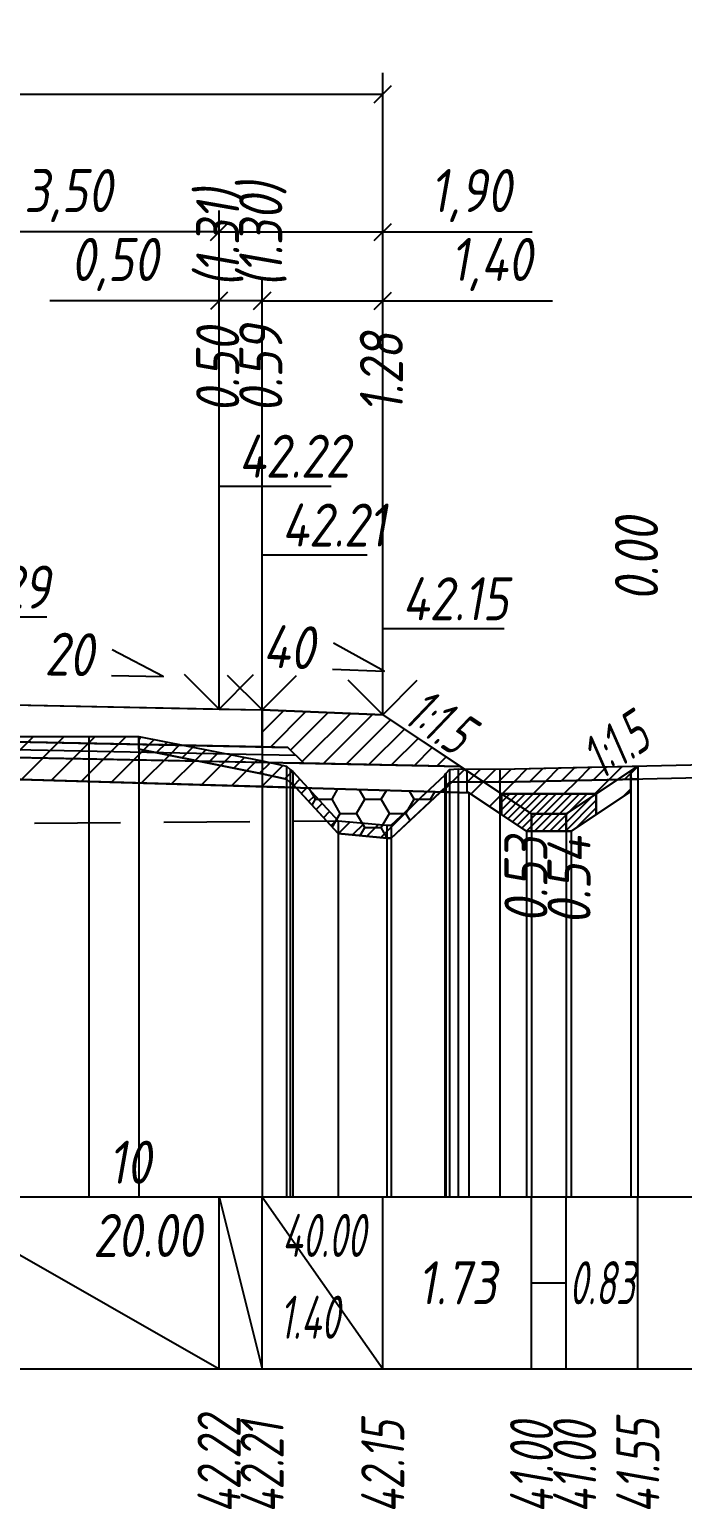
# Model space of a CAD drawing. Extents: x -717 to 1451, y -133302 to 233.
# Drawn here: x 190.6 to 228.5, y -88701.2 to -88615.2 of the extents above; entities that cross this region are included whole.
import ezdxf
from ezdxf.enums import TextEntityAlignment as Align

# ---------------------------------------------------------------- set-up
doc = ezdxf.new("R2010")
doc.units = 0
doc.linetypes.add('штриховая', pattern=[0.75, 0.5, -0.25])
for name, color, linetype in [('Интерполированный поперечник', 2, 'Continuous'), ('Код_514', 1, 'Continuous'), ('Контур_0', 7, 'Continuous'), ('Контур_2521', 7, 'Continuous'), ('Контур_2564', 7, 'Continuous'), ('Контур_2660', 7, 'Continuous'), ('Контур_2665', 7, 'Continuous'), ('Контур_400', 7, 'Continuous'), ('Контур_508', 7, 'Continuous'), ('Контур_512', 7, 'Continuous'), ('Контур_513', 7, 'Continuous'), ('Контур_818', 7, 'Continuous'), ('Красный поперечник', 1, 'Continuous'), ('Объём_2501', 7, 'Continuous'), ('Объём_2564', 7, 'Continuous'), ('Объём_2650', 7, 'Continuous'), ('Объём_2660', 7, 'Continuous'), ('Объём_2661', 7, 'Continuous'), ('Объём_2662', 7, 'Continuous'), ('Объём_2663', 7, 'Continuous'), ('Объём_2664', 7, 'Continuous'), ('Объём_2665', 7, 'Continuous'), ('Объём_2666', 7, 'Continuous'), ('Объём_2667', 7, 'Continuous'), ('Объём_2668', 7, 'Continuous'), ('Объём_2669', 7, 'Continuous'), ('Объём_2675', 7, 'Continuous'), ('Откосы', 7, 'Continuous'), ('Отметки покрытия', 7, 'Continuous'), ('Рабочие отметки', 7, 'Continuous'), ('Рабочие отметки доп.', 7, 'Continuous'), ('Слои выравнивания', 7, 'Continuous'), ('Таблица', 7, 'Continuous'), ('Уклоны проезжей части', 7, 'Continuous'), ('Черный поперечник', 3, 'Continuous')]:
    doc.layers.add(name, color=color, linetype=linetype)
for name, color, linetype, true_color in [('Контур_2540', 2, 'Continuous', 0xffff00), ('Контур_2560', 2, 'Continuous', 0xffff00), ('Контур_2561', 7, 'Continuous', 0xff8040), ('Контур_2562', 3, 'Continuous', 0x00ff00), ('Контур_2563', 7, 'Continuous', 0xff8000), ('Контур_2570', 7, 'Continuous', 0x80ff00), ('Контур_2583', 3, 'Continuous', 0x00ff00), ('Контур_2584', 3, 'Continuous', 0x00ff00), ('Контур_2736', 4, 'Continuous', 0x00ffff), ('Контур_2737', 4, 'Continuous', 0x00ffff), ('Контур_2738', 4, 'Continuous', 0x00ffff), ('Контур_2739', 4, 'Continuous', 0x00ffff), ('Контур_2741', 4, 'Continuous', 0x00ffff), ('Контур_2742', 4, 'Continuous', 0x00ffff), ('Контур_2743', 4, 'Continuous', 0x00ffff), ('Контур_2744', 7, 'Continuous', 0xa4ffff), ('Контур_2745', 7, 'Continuous', 0xa4ffff), ('Контур_2747', 4, 'Continuous', 0x00ffff), ('Контур_2748', 4, 'Continuous', 0x00ffff), ('Контур_2749', 4, 'Continuous', 0x00ffff), ('Контур_2750', 4, 'Continuous', 0x00ffff), ('Контур_2751', 4, 'Continuous', 0x00ffff), ('Контур_2752', 4, 'Continuous', 0x00ffff), ('Контур_402', 7, 'Continuous', 0xff6464), ('Контур_703', 4, 'Continuous', 0x00ffff), ('Контур_705', 4, 'Continuous', 0x00ffff), ('Контур_707', 4, 'Continuous', 0x00ffff), ('Контур_720', 131, 'Continuous', 0xaaffff), ('Объём_2500', 7, 'Continuous', 0xc0c0c0), ('Объём_2520', 7, 'Continuous', 0x80ffff), ('Объём_2540', 2, 'Continuous', 0xffff00), ('Объём_2560', 2, 'Continuous', 0xffff00), ('Объём_2561', 7, 'Continuous', 0xff8040), ('Объём_2562', 3, 'Continuous', 0x00ff00), ('Объём_2563', 7, 'Continuous', 0xff8000), ('Объём_2570', 7, 'Continuous', 0x80ff00), ('Объём_2583', 3, 'Continuous', 0x00ff00), ('Объём_2584', 3, 'Continuous', 0x00ff00), ('Объём_2593', 3, 'Continuous', 0x00ff00), ('Объём_2597', 3, 'Continuous', 0x00ff00), ('Объём_2600', 7, 'Continuous', 0x808000), ('Объём_2620', 2, 'Continuous', 0xffff00), ('Объём_2746', 2, 'Continuous', 0xffff00)]:
    doc.layers.add(name, color=color, linetype=linetype, true_color=true_color)
doc.styles.get("Standard").update_dxf_attribs({"font": 'txt', "height": 2.5})
doc.styles.add('М', font='romand.shx', dxfattribs={"width": 0.8, "oblique": 10, "height": 2.5})
doc.dimstyles.new('ISO-25', dxfattribs={"dimtxt": 2.5, "dimasz": 2.5, "dimexe": 1.25, "dimexo": 0.625, "dimtad": 1, "dimtxsty": 'Standard', "dimcen": 2.5, "dimadec": 0, "dimazin": 0, "dimtfac": 1, "dimtmove": 0, "dimatfit": 3, "dimfxl": 1, "dimarcsym": 0})

# ---------------------------------------------------------------- blocks, each defined once
blk = doc.blocks.new('_Oblique')
at = {"color": 0, "linetype": 'ByBlock', "lineweight": -2}
blk.add_line((-0.5, -0.5), (0.5, 0.5), dxfattribs=at)
blk = doc.blocks.new('*D1731')
at = {"color": 0, "lineweight": -2, "transparency": 16777216}
for p, q in [((204.065, -88654.166), (204.065, -88629.726)), ((211.065, -88654.446), (211.065, -88629.726)), ((204.065, -88630.976), (211.065, -88630.976)), ((211.065, -88630.976), (220.919, -88630.976))]:
    blk.add_line(p, q, dxfattribs=at)
at = {"layer": 'Defpoints', "color": 0, "transparency": 16777216}
for p in [(211.065, -88630.976), (204.065, -88654.791), (211.065, -88655.071)]:
    blk.add_point(p, dxfattribs=at)
at = {"color": 0, "lineweight": -2, "transparency": 16777216, "rotation": 180}
blk.add_blockref('_Oblique', (204.065, -88630.976), dxfattribs=at)
at = {"color": 0, "lineweight": -2, "transparency": 16777216}
blk.add_blockref('_Oblique', (211.065, -88630.976), dxfattribs=at)
at = {"color": 0, "transparency": 16777216, "insert": (217.379, -88628.863), "char_height": 2.5, "width": 8.75, "attachment_point": 5, "style": 'М'}
blk.add_mtext('1,40', dxfattribs=at)
blk = doc.blocks.new('*D1733')
at = {"color": 0, "lineweight": -2, "transparency": 16777216}
for p, q in [((201.565, -88654.116), (201.565, -88629.726)), ((204.065, -88654.166), (204.065, -88629.726)), ((201.565, -88630.976), (191.744, -88630.976)), ((204.065, -88630.976), (201.565, -88630.976))]:
    blk.add_line(p, q, dxfattribs=at)
at = {"layer": 'Defpoints', "color": 0, "transparency": 16777216}
for p in [(204.065, -88630.976), (201.565, -88654.741), (204.065, -88654.791)]:
    blk.add_point(p, dxfattribs=at)
at = {"color": 0, "lineweight": -2, "transparency": 16777216, "rotation": 180}
blk.add_blockref('_Oblique', (201.565, -88630.976), dxfattribs=at)
at = {"color": 0, "lineweight": -2, "transparency": 16777216}
blk.add_blockref('_Oblique', (204.065, -88630.976), dxfattribs=at)
at = {"color": 0, "transparency": 16777216, "insert": (195.506, -88628.863), "char_height": 2.5, "width": 9.16667, "attachment_point": 5, "style": 'М'}
blk.add_mtext('0,50', dxfattribs=at)
blk = doc.blocks.new('*D1735')
at = {"color": 0, "lineweight": -2, "transparency": 16777216}
for p, q in [((184.065, -88653.766), (184.065, -88625.726)), ((201.565, -88654.116), (201.565, -88625.726)), ((201.565, -88626.976), (184.065, -88626.976))]:
    blk.add_line(p, q, dxfattribs=at)
at = {"layer": 'Defpoints', "color": 0, "transparency": 16777216}
for p in [(184.065, -88626.976), (184.065, -88654.391), (201.565, -88654.741)]:
    blk.add_point(p, dxfattribs=at)
at = {"color": 0, "lineweight": -2, "transparency": 16777216, "rotation": 180}
blk.add_blockref('_Oblique', (184.065, -88626.976), dxfattribs=at)
at = {"color": 0, "lineweight": -2, "transparency": 16777216}
blk.add_blockref('_Oblique', (201.565, -88626.976), dxfattribs=at)
at = {"color": 0, "transparency": 16777216, "insert": (192.815, -88624.863), "char_height": 2.5, "width": 9.58333, "attachment_point": 5, "style": 'М'}
blk.add_mtext('3,50', dxfattribs=at)
blk = doc.blocks.new('*D1736')
at = {"color": 0, "lineweight": -2, "transparency": 16777216}
for p, q in [((201.565, -88654.116), (201.565, -88625.726)), ((211.065, -88654.446), (211.065, -88625.726)), ((201.565, -88626.976), (211.065, -88626.976)), ((211.065, -88626.976), (219.729, -88626.976))]:
    blk.add_line(p, q, dxfattribs=at)
at = {"layer": 'Defpoints', "color": 0, "transparency": 16777216}
for p in [(201.565, -88626.976), (201.565, -88654.741), (211.065, -88655.071)]:
    blk.add_point(p, dxfattribs=at)
at = {"color": 0, "lineweight": -2, "transparency": 16777216, "rotation": 180}
blk.add_blockref('_Oblique', (201.565, -88626.976), dxfattribs=at)
at = {"color": 0, "lineweight": -2, "transparency": 16777216}
blk.add_blockref('_Oblique', (211.065, -88626.976), dxfattribs=at)
at = {"color": 0, "transparency": 16777216, "insert": (216.189, -88624.863), "char_height": 2.5, "width": 8.75, "attachment_point": 5, "style": 'М'}
blk.add_mtext('1,90', dxfattribs=at)
blk = doc.blocks.new('*D1738')
at = {"color": 0, "lineweight": -2, "transparency": 16777216}
for p, q in [((115.565, -88654.446), (115.565, -88617.726)), ((211.065, -88654.446), (211.065, -88617.726)), ((115.565, -88618.976), (211.065, -88618.976))]:
    blk.add_line(p, q, dxfattribs=at)
at = {"layer": 'Defpoints', "color": 0, "transparency": 16777216}
for p in [(211.065, -88618.976), (115.565, -88655.071), (211.065, -88655.071)]:
    blk.add_point(p, dxfattribs=at)
at = {"color": 0, "lineweight": -2, "transparency": 16777216, "rotation": 180}
blk.add_blockref('_Oblique', (115.565, -88618.976), dxfattribs=at)
at = {"color": 0, "lineweight": -2, "transparency": 16777216}
blk.add_blockref('_Oblique', (211.065, -88618.976), dxfattribs=at)
at = {"color": 0, "transparency": 16777216, "insert": (163.315, -88616.863), "char_height": 2.5, "width": 10.41667, "attachment_point": 5, "style": 'М'}
blk.add_mtext('19,10', dxfattribs=at)

msp = doc.modelspace()

# ---------------------------------------------------------------- hatches: boundary and pattern name
at = {"layer": 'Объём_2563'}
h = msp.add_hatch(dxfattribs=at)
h.set_pattern_fill('ANSI31', color=256, scale=0.3)
h.paths.add_polyline_path([(206.483, -88657.827), (205.565, -88656.909), (204.065, -88656.879), (204.065, -88654.729), (211.065, -88655.009), (215.565, -88658.009)])
at = {"layer": 'Объём_2570'}
h = msp.add_hatch(dxfattribs=at)
h.set_pattern_fill('ANSI31', color=256, scale=0.2)
h.paths.add_polyline_path([(225.869, -88658.744), (217.857, -88658.928), (215.438, -88658.907), (214.936, -88658.935), (214.734, -88659.168), (214.665, -88659.27), (211.554, -88662.175), (211.303, -88662.171), (208.475, -88661.915), (205.841, -88659.051), (205.702, -88658.949), (205.476, -88658.756), (204.058, -88658.44), (196.906, -88657.02), (196.906, -88656.27), (204.058, -88657.69), (205.476, -88658.006), (205.702, -88658.199), (205.841, -88658.301), (208.475, -88661.165), (211.303, -88661.421), (211.554, -88661.425), (214.665, -88658.52), (214.734, -88658.418), (214.936, -88658.185), (215.438, -88658.157), (217.857, -88658.178), (225.869, -88657.994)])
at = {"layer": 'Объём_2600'}
h = msp.add_hatch(dxfattribs=at)
h.set_pattern_fill('ANSI31', color=6, scale=0.4)
h.paths.add_polyline_path([(205.702, -88658.949), (205.841, -88659.051), (206.019, -88659.245), (188.706, -88658.725), (188.706, -88657.023), (189.206, -88656.273), (194.005, -88656.28), (196.906, -88656.27), (196.906, -88657.02), (204.058, -88658.44), (205.476, -88658.756)])
h = msp.add_hatch(dxfattribs=at)
h.set_pattern_fill('HONEY', color=5, scale=0.3)
h.paths.add_polyline_path([(225.455, -88658.753), (225.455, -88658.269), (225.869, -88657.994), (225.869, -88658.744)])
h = msp.add_hatch(dxfattribs=at)
h.set_pattern_fill('HONEY', color=5, scale=0.3)
h.paths.add_polyline_path([(211.554, -88662.175), (211.303, -88662.171), (208.475, -88661.915), (206.019, -88659.245), (214.422, -88659.497)])
h = msp.add_hatch(dxfattribs=at)
h.set_pattern_fill('ANSI31', color=6, scale=0.4)
h.paths.add_polyline_path([(215.438, -88658.907), (217.857, -88658.928), (225.455, -88658.753), (225.455, -88659.471), (223.455, -88660.805), (223.455, -88659.603), (217.956, -88659.603), (217.956, -88660.805), (216.068, -88659.546), (214.422, -88659.497), (214.665, -88659.27), (214.734, -88659.168), (214.936, -88658.935)])
at = {"layer": 'Объём_2620'}
h = msp.add_hatch(dxfattribs=at)
h.set_pattern_fill('ANSI31', color=2, scale=0.1)
h.paths.add_polyline_path([(217.956, -88659.603), (223.455, -88659.603), (223.455, -88660.805), (222.008, -88661.769), (219.403, -88661.769), (217.956, -88660.805)])

# ---------------------------------------------------------------- linework, layer by layer
at = {"layer": 'Интерполированный поперечник', "linetype": 'штриховая', "ltscale": 10, "flags": 128}
msp.add_lwpolyline([(108.355, -88661.877), (208.471, -88661.18)], dxfattribs=at)
at = {"layer": 'Код_514'}
for p, q in [((184.065, -88683), (201.565, -88693)), ((201.565, -88693), (201.565, -88683)), ((201.565, -88683), (204.065, -88693)), ((204.065, -88693), (204.065, -88683)), ((204.065, -88683), (211.065, -88693)), ((211.065, -88693), (211.065, -88683)), ((219.705, -88693), (219.705, -88683)), ((221.705, -88693), (221.705, -88683)), ((225.869, -88693), (225.869, -88683)), ((219.705, -88688), (221.705, -88688))]:
    msp.add_line(p, q, dxfattribs=at)
at = {"layer": 'Контур_0', "flags": 128}
for points in [[(188.706, -88654.421), (204.065, -88654.729), (204.065, -88656.879), (188.706, -88656.571), (188.706, -88654.421), (188.706, -88654.421)], [(211.065, -88655.009), (215.792, -88658.16), (215.792, -88658.16), (215.792, -88658.16), (215.792, -88658.16), (215.792, -88658.16), (215.792, -88658.16), (215.792, -88658.16), (215.792, -88658.16), (215.792, -88658.16), (215.792, -88658.16), (215.792, -88658.16), (215.792, -88658.16), (215.792, -88658.16), (215.792, -88658.16), (219.705, -88660.769)], [(211.065, -88655.009), (215.792, -88658.16), (215.792, -88658.16), (215.792, -88658.16), (215.792, -88658.16), (215.792, -88658.16), (215.792, -88658.16), (215.792, -88658.16), (215.792, -88658.16), (215.792, -88658.16), (215.792, -88658.16), (215.792, -88658.16), (215.792, -88658.16), (215.792, -88658.16), (215.792, -88658.16), (219.705, -88660.769), (221.705, -88660.769), (225.869, -88657.994), (225.869, -88657.994), (225.869, -88657.994), (225.869, -88657.994), (225.869, -88657.994), (225.869, -88657.994), (225.869, -88657.994), (225.869, -88657.994), (225.869, -88657.994), (225.869, -88657.994), (225.869, -88657.994), (225.869, -88657.994), (225.869, -88657.994)], [(204.065, -88657.779), (188.706, -88657.471), (188.706, -88656.571), (205.565, -88656.909), (206.483, -88657.827), (204.065, -88657.779), (204.065, -88657.779)], [(204.065, -88656.879), (205.565, -88656.909), (206.483, -88657.827), (215.565, -88658.009)]]:
    msp.add_lwpolyline(points, dxfattribs=at)
at = {"layer": 'Контур_2521', "color": 250, "flags": 128}
msp.add_lwpolyline([(188.706, -88657.021), (206.024, -88657.368)], dxfattribs=at)
at = {"layer": 'Контур_2540', "flags": 128}
msp.add_lwpolyline([(201.565, -88657.729), (215.565, -88658.009), (215.955, -88658.269), (215.955, -88659.471), (216.068, -88659.546), (188.706, -88658.725), (188.706, -88657.471), (201.565, -88657.729), (201.565, -88657.729)], dxfattribs=at)
at = {"layer": 'Контур_2560', "flags": 128}
msp.add_lwpolyline([(204.065, -88654.729), (211.065, -88655.009), (211.065, -88655.009), (211.065, -88655.009)], dxfattribs=at)
at = {"layer": 'Контур_2561', "flags": 128}
msp.add_lwpolyline([(204.065, -88654.729), (204.065, -88654.729), (211.065, -88655.009), (211.065, -88655.009), (204.065, -88654.729)], dxfattribs=at)
at = {"layer": 'Контур_2562', "flags": 128}
msp.add_lwpolyline([(211.065, -88655.009), (211.065, -88655.009), (211.065, -88655.009), (211.065, -88655.009), (211.065, -88655.009)], dxfattribs=at)
at = {"layer": 'Контур_2563', "flags": 128}
msp.add_lwpolyline([(206.483, -88657.827), (205.565, -88656.909), (204.065, -88656.879), (204.065, -88654.729), (211.065, -88655.009), (215.565, -88658.009), (206.483, -88657.827), (206.483, -88657.827)], dxfattribs=at)
at = {"layer": 'Контур_2564', "flags": 128}
msp.add_lwpolyline([(204.065, -88654.729), (211.065, -88655.009)], dxfattribs=at)
at = {"layer": 'Контур_2570', "flags": 128}
msp.add_lwpolyline([(129.985, -88656.049), (130.485, -88656.799), (157.527, -88656.239), (159.915, -88656.201), (162.407, -88656.259), (163.315, -88656.286), (188.706, -88657.023), (189.206, -88656.273), (194.005, -88656.28), (196.906, -88656.27), (196.906, -88657.02), (204.058, -88658.44), (205.476, -88658.756), (205.702, -88658.949), (205.841, -88659.051), (208.475, -88661.915), (211.303, -88662.171), (211.554, -88662.175), (214.665, -88659.27), (214.734, -88659.168), (214.936, -88658.935), (215.438, -88658.907), (217.857, -88658.928), (249.423, -88658.2)], dxfattribs=at)
at = {"layer": 'Контур_2583', "flags": 128}
for points in [[(219.705, -88660.769), (215.955, -88658.269), (215.955, -88659.471), (219.403, -88661.769), (219.705, -88661.769), (219.705, -88660.769)], [(225.455, -88659.471), (225.455, -88658.269), (221.705, -88660.769), (221.705, -88661.769), (222.008, -88661.769), (225.455, -88659.471)]]:
    msp.add_lwpolyline(points, dxfattribs=at)
at = {"layer": 'Контур_2584', "flags": 128}
msp.add_lwpolyline([(219.705, -88660.769), (219.705, -88661.769), (221.705, -88661.769), (221.705, -88660.769), (219.705, -88660.769)], dxfattribs=at)
at = {"layer": 'Контур_2660', "flags": 128}
msp.add_lwpolyline([(188.706, -88658.725), (216.068, -88659.546)], dxfattribs=at)
at = {"layer": 'Контур_2665', "flags": 128}
msp.add_lwpolyline([(211.065, -88655.009), (211.065, -88655.009)], dxfattribs=at)
at = {"layer": 'Контур_2736', "flags": 128}
for points in [[(211.065, -88655.009), (215.792, -88658.16)], [(215.792, -88658.16), (219.705, -88660.769)]]:
    msp.add_lwpolyline(points, dxfattribs=at)
at = {"layer": 'Контур_2737', "flags": 128}
msp.add_lwpolyline([(215.792, -88658.16), (215.792, -88658.16)], dxfattribs=at)
at = {"layer": 'Контур_2738', "flags": 128}
msp.add_lwpolyline([(215.792, -88658.16), (215.792, -88658.16)], dxfattribs=at)
at = {"layer": 'Контур_2739', "flags": 128}
msp.add_lwpolyline([(215.792, -88658.16), (215.792, -88658.16)], dxfattribs=at)
at = {"layer": 'Контур_2741', "flags": 128}
msp.add_lwpolyline([(225.869, -88657.994), (225.869, -88657.994)], dxfattribs=at)
at = {"layer": 'Контур_2742', "flags": 128}
msp.add_lwpolyline([(225.869, -88657.994), (225.869, -88657.994)], dxfattribs=at)
at = {"layer": 'Контур_2743', "flags": 128}
msp.add_lwpolyline([(225.869, -88657.994), (225.869, -88657.994)], dxfattribs=at)
at = {"layer": 'Контур_2744', "flags": 128}
msp.add_lwpolyline([(225.869, -88657.994), (225.869, -88657.994)], dxfattribs=at)
msp.add_lwpolyline([(225.869, -88657.994), (225.869, -88657.994)], dxfattribs=at)
msp.add_lwpolyline([(225.869, -88657.994), (225.869, -88657.994)], dxfattribs=at)
msp.add_lwpolyline([(225.869, -88657.994), (225.869, -88657.994)], dxfattribs=at)
msp.add_lwpolyline([(225.869, -88657.994), (225.869, -88657.994)], dxfattribs=at)
msp.add_lwpolyline([(225.869, -88657.994), (225.869, -88657.994)], dxfattribs=at)
at = {"layer": 'Контур_2745', "flags": 128}
msp.add_lwpolyline([(215.792, -88658.16), (215.792, -88658.16)], dxfattribs=at)
msp.add_lwpolyline([(215.792, -88658.16), (215.792, -88658.16)], dxfattribs=at)
msp.add_lwpolyline([(215.792, -88658.16), (215.792, -88658.16)], dxfattribs=at)
msp.add_lwpolyline([(215.792, -88658.16), (215.792, -88658.16)], dxfattribs=at)
msp.add_lwpolyline([(215.792, -88658.16), (215.792, -88658.16)], dxfattribs=at)
msp.add_lwpolyline([(215.792, -88658.16), (215.792, -88658.16)], dxfattribs=at)
at = {"layer": 'Контур_2747', "flags": 128}
msp.add_lwpolyline([(215.792, -88658.16), (215.792, -88658.16)], dxfattribs=at)
at = {"layer": 'Контур_2748', "flags": 128}
msp.add_lwpolyline([(215.792, -88658.16), (215.792, -88658.16)], dxfattribs=at)
at = {"layer": 'Контур_2749', "flags": 128}
msp.add_lwpolyline([(215.792, -88658.16), (215.792, -88658.16)], dxfattribs=at)
at = {"layer": 'Контур_2750', "flags": 128}
msp.add_lwpolyline([(225.869, -88657.994), (225.869, -88657.994)], dxfattribs=at)
at = {"layer": 'Контур_2751', "flags": 128}
msp.add_lwpolyline([(225.869, -88657.994), (225.869, -88657.994)], dxfattribs=at)
at = {"layer": 'Контур_2752', "flags": 128}
msp.add_lwpolyline([(225.869, -88657.994), (225.869, -88657.994)], dxfattribs=at)
at = {"layer": 'Контур_400', "flags": 128}
msp.add_lwpolyline([(163.315, -88653.914), (184.065, -88654.329), (201.565, -88654.679), (201.565, -88654.679), (201.565, -88654.679), (201.565, -88654.679), (201.565, -88654.679), (201.565, -88654.679), (204.065, -88654.729)], dxfattribs=at)
at = {"layer": 'Контур_402', "flags": 128}
msp.add_lwpolyline([(108.673, -88659.603), (130.485, -88658.949), (130.485, -88656.82), (160.616, -88656.218), (162.407, -88656.259), (163.315, -88656.286), (188.706, -88657.023), (188.706, -88658.725), (216.068, -88659.546)], dxfattribs=at)
at = {"layer": 'Контур_508', "flags": 128}
msp.add_lwpolyline([(105, -88662.052), (108.673, -88659.603), (130.485, -88658.949), (130.485, -88656.82), (160.616, -88656.218), (162.407, -88656.259), (163.315, -88656.286), (188.706, -88657.023), (188.706, -88658.725), (216.068, -88659.546), (219.403, -88661.769), (219.705, -88661.769), (221.705, -88661.769), (222.008, -88661.769), (225.455, -88659.471), (225.455, -88658.269), (225.869, -88657.994)], dxfattribs=at)
at = {"layer": 'Контур_512', "flags": 128}
msp.add_lwpolyline([(188.706, -88658.725), (216.068, -88659.546), (219.403, -88661.769), (219.705, -88661.769), (221.705, -88661.769), (222.008, -88661.769), (225.455, -88659.471), (225.455, -88658.269), (225.869, -88657.994)], dxfattribs=at)
at = {"layer": 'Контур_513', "flags": 128}
msp.add_lwpolyline([(105, -88662.052), (108.673, -88659.603), (130.485, -88658.949), (130.485, -88656.82), (160.616, -88656.218), (162.407, -88656.259), (163.315, -88656.286), (188.706, -88657.023), (188.706, -88658.725), (216.068, -88659.546), (219.403, -88661.769), (219.705, -88661.769), (221.705, -88661.769), (222.008, -88661.769), (225.455, -88659.471), (225.455, -88658.269), (225.869, -88657.994)], dxfattribs=at)
at = {"layer": 'Контур_703', "flags": 128}
msp.add_lwpolyline([(211.065, -88655.009), (215.792, -88658.16)], dxfattribs=at)
at = {"layer": 'Контур_705', "flags": 128}
msp.add_lwpolyline([(215.792, -88658.16), (215.792, -88658.16)], dxfattribs=at)
at = {"layer": 'Контур_707', "flags": 128}
msp.add_lwpolyline([(221.705, -88660.769), (225.869, -88657.994)], dxfattribs=at)
at = {"layer": 'Контур_720', "flags": 128}
msp.add_lwpolyline([(219.705, -88660.769), (221.705, -88660.769)], dxfattribs=at)
at = {"layer": 'Контур_818', "flags": 128}
msp.add_lwpolyline([(129.985, -88656.049), (130.485, -88656.799), (157.527, -88656.239), (159.915, -88656.201), (162.407, -88656.259), (163.315, -88656.286), (188.706, -88657.023), (189.206, -88656.273), (194.005, -88656.28), (196.906, -88656.27), (196.906, -88657.02), (204.058, -88658.44), (205.476, -88658.756), (205.702, -88658.949), (205.841, -88659.051), (208.475, -88661.915), (211.303, -88662.171), (211.554, -88662.175), (214.665, -88659.27), (214.734, -88659.168), (214.936, -88658.935), (215.438, -88658.907), (217.857, -88658.928), (225.869, -88658.744)], dxfattribs=at)
at = {"layer": 'Красный поперечник'}
for p, q in [((184.065, -88654.329), (201.565, -88654.679)), ((201.565, -88654.679), (204.065, -88654.729)), ((204.065, -88654.729), (211.065, -88655.009)), ((211.065, -88655.009), (219.705, -88660.769)), ((221.705, -88660.769), (225.869, -88657.994)), ((225.455, -88658.269), (225.455, -88683)), ((225.869, -88657.994), (225.869, -88683)), ((216.068, -88659.546), (216.068, -88683)), ((225.455, -88659.471), (225.455, -88683)), ((219.705, -88660.769), (221.705, -88660.769)), ((219.403, -88661.769), (219.403, -88683)), ((219.705, -88661.769), (219.705, -88683)), ((221.705, -88661.769), (221.705, -88683)), ((222.008, -88661.769), (222.008, -88683))]:
    msp.add_line(p, q, dxfattribs=at)
at = {"layer": 'Объём_2500', "flags": 128}
msp.add_lwpolyline([(188.706, -88654.421), (204.065, -88654.729), (204.065, -88656.879), (188.706, -88656.571), (188.706, -88654.421), (188.706, -88654.421)], dxfattribs=at)
at = {"layer": 'Объём_2501', "flags": 128}
msp.add_lwpolyline([(163.315, -88653.914), (184.065, -88654.329), (201.565, -88654.679), (201.565, -88654.679), (201.565, -88654.679), (201.565, -88654.679), (201.565, -88654.679), (201.565, -88654.679), (204.065, -88654.729)], dxfattribs=at)
at = {"layer": 'Объём_2520', "color": 250, "flags": 128}
msp.add_lwpolyline([(204.065, -88657.779), (188.706, -88657.471), (188.706, -88656.571), (205.565, -88656.909), (206.483, -88657.827), (204.065, -88657.779), (204.065, -88657.779)], dxfattribs=at)
at = {"layer": 'Объём_2540', "flags": 128}
msp.add_lwpolyline([(201.565, -88657.729), (215.565, -88658.009), (215.955, -88658.269), (215.955, -88659.471), (216.068, -88659.546), (188.706, -88658.725), (188.706, -88657.471), (201.565, -88657.729), (201.565, -88657.729)], dxfattribs=at)
at = {"layer": 'Объём_2560', "flags": 128}
msp.add_lwpolyline([(204.065, -88654.729), (211.065, -88655.009), (211.065, -88655.009), (211.065, -88655.009)], dxfattribs=at)
at = {"layer": 'Объём_2561', "flags": 128}
msp.add_lwpolyline([(204.065, -88654.729), (204.065, -88654.729), (211.065, -88655.009), (211.065, -88655.009), (204.065, -88654.729)], dxfattribs=at)
at = {"layer": 'Объём_2562', "flags": 128}
msp.add_lwpolyline([(211.065, -88655.009), (211.065, -88655.009), (211.065, -88655.009), (211.065, -88655.009), (211.065, -88655.009)], dxfattribs=at)
at = {"layer": 'Объём_2563', "color": 250, "flags": 128}
msp.add_lwpolyline([(206.483, -88657.827), (205.565, -88656.909), (204.065, -88656.879), (204.065, -88654.729), (211.065, -88655.009), (215.565, -88658.009), (206.483, -88657.827), (206.483, -88657.827)], dxfattribs=at)
at = {"layer": 'Объём_2564', "flags": 128}
msp.add_lwpolyline([(204.065, -88654.729), (211.065, -88655.009)], dxfattribs=at)
at = {"layer": 'Объём_2570', "flags": 128}
msp.add_lwpolyline([(225.869, -88658.744), (217.857, -88658.928), (215.438, -88658.907), (214.936, -88658.935), (214.734, -88659.168), (214.665, -88659.27), (211.554, -88662.175), (211.303, -88662.171), (208.475, -88661.915), (205.841, -88659.051), (205.702, -88658.949), (205.476, -88658.756), (204.058, -88658.44), (196.906, -88657.02), (196.906, -88656.27), (204.058, -88657.69), (205.476, -88658.006), (205.702, -88658.199), (205.841, -88658.301), (208.475, -88661.165), (211.303, -88661.421), (211.554, -88661.425), (214.665, -88658.52), (214.734, -88658.418), (214.936, -88658.185), (215.438, -88658.157), (217.857, -88658.178), (225.869, -88657.994), (225.869, -88658.744), (225.869, -88658.744)], dxfattribs=at)
at = {"layer": 'Объём_2583', "flags": 128}
for points in [[(219.705, -88660.769), (215.955, -88658.269), (215.955, -88659.471), (219.403, -88661.769), (219.705, -88661.769), (219.705, -88660.769)], [(225.455, -88659.471), (225.455, -88658.269), (221.705, -88660.769), (221.705, -88661.769), (222.008, -88661.769), (225.455, -88659.471)]]:
    msp.add_lwpolyline(points, dxfattribs=at)
at = {"layer": 'Объём_2584', "flags": 128}
msp.add_lwpolyline([(219.705, -88660.769), (219.705, -88661.769), (221.705, -88661.769), (221.705, -88660.769), (219.705, -88660.769)], dxfattribs=at)
at = {"layer": 'Объём_2593', "flags": 128}
for points in [[(215.955, -88658.269), (219.705, -88660.769)], [(221.705, -88660.769), (225.455, -88658.269)]]:
    msp.add_lwpolyline(points, dxfattribs=at)
at = {"layer": 'Объём_2597', "flags": 128}
msp.add_lwpolyline([(219.705, -88660.769), (221.705, -88660.769)], dxfattribs=at)
at = {"layer": 'Объём_2600', "color": 5, "flags": 128}
for points in [[(225.455, -88658.753), (225.455, -88658.269), (225.869, -88657.994), (225.869, -88658.744), (225.455, -88658.753), (225.455, -88658.753)], [(211.554, -88662.175), (211.303, -88662.171), (208.475, -88661.915), (206.019, -88659.245), (214.422, -88659.497), (211.554, -88662.175), (211.554, -88662.175)]]:
    msp.add_lwpolyline(points, dxfattribs=at)
at = {"layer": 'Объём_2620', "flags": 128}
msp.add_lwpolyline([(217.956, -88659.603), (223.455, -88659.603), (223.455, -88660.805), (222.008, -88661.769), (219.403, -88661.769), (217.956, -88660.805), (217.956, -88659.603), (217.956, -88659.603)], dxfattribs=at)
at = {"layer": 'Объём_2650', "color": 6, "flags": 128}
for points in [[(205.702, -88658.949), (205.841, -88659.051), (206.019, -88659.245), (188.706, -88658.725), (188.706, -88657.023), (189.206, -88656.273), (194.005, -88656.28), (196.906, -88656.27), (196.906, -88657.02), (204.058, -88658.44), (205.476, -88658.756), (205.702, -88658.949), (205.702, -88658.949)], [(215.438, -88658.907), (217.857, -88658.928), (225.455, -88658.753), (225.455, -88659.471), (223.455, -88660.805), (223.455, -88659.603), (217.956, -88659.603), (217.956, -88660.805), (216.068, -88659.546), (214.422, -88659.497), (214.665, -88659.27), (214.734, -88659.168), (214.936, -88658.935), (215.438, -88658.907), (215.438, -88658.907)]]:
    msp.add_lwpolyline(points, dxfattribs=at)
at = {"layer": 'Объём_2660', "flags": 128}
msp.add_lwpolyline([(188.706, -88658.725), (216.068, -88659.546)], dxfattribs=at)
at = {"layer": 'Объём_2661', "flags": 128}
msp.add_lwpolyline([(211.065, -88655.009), (215.792, -88658.16), (217.956, -88659.603)], dxfattribs=at)
at = {"layer": 'Объём_2662', "flags": 128}
msp.add_lwpolyline([(223.455, -88659.603), (225.869, -88657.994)], dxfattribs=at)
at = {"layer": 'Объём_2663', "flags": 128}
for points in [[(217.956, -88659.603), (219.705, -88660.769)], [(221.705, -88660.769), (223.455, -88659.603)]]:
    msp.add_lwpolyline(points, dxfattribs=at)
at = {"layer": 'Объём_2664', "flags": 128}
msp.add_lwpolyline([(219.705, -88660.769), (221.705, -88660.769)], dxfattribs=at)
at = {"layer": 'Объём_2665', "flags": 128}
msp.add_lwpolyline([(211.065, -88655.009), (211.065, -88655.009)], dxfattribs=at)
at = {"layer": 'Объём_2666', "flags": 128}
for points in [[(211.065, -88655.009), (215.792, -88658.16)], [(215.792, -88658.16), (217.956, -88659.603)]]:
    msp.add_lwpolyline(points, dxfattribs=at)
at = {"layer": 'Объём_2667', "flags": 128}
for points in [[(215.792, -88658.16), (215.792, -88658.16)], [(225.869, -88657.994), (225.869, -88657.994)]]:
    msp.add_lwpolyline(points, dxfattribs=at)
at = {"layer": 'Объём_2668', "flags": 128}
for points in [[(215.792, -88658.16), (215.792, -88658.16)], [(225.869, -88657.994), (225.869, -88657.994)]]:
    msp.add_lwpolyline(points, dxfattribs=at)
at = {"layer": 'Объём_2669', "flags": 128}
for points in [[(215.792, -88658.16), (215.792, -88658.16)], [(225.869, -88657.994), (225.869, -88657.994)]]:
    msp.add_lwpolyline(points, dxfattribs=at)
at = {"layer": 'Объём_2675', "flags": 128}
for points in [[(215.792, -88658.16), (215.792, -88658.16)], [(215.792, -88658.16), (215.792, -88658.16)], [(215.792, -88658.16), (215.792, -88658.16)], [(215.792, -88658.16), (215.792, -88658.16)], [(215.792, -88658.16), (215.792, -88658.16)], [(215.792, -88658.16), (215.792, -88658.16)], [(225.869, -88657.994), (225.869, -88657.994)], [(225.869, -88657.994), (225.869, -88657.994)], [(225.869, -88657.994), (225.869, -88657.994)], [(225.869, -88657.994), (225.869, -88657.994)], [(225.869, -88657.994), (225.869, -88657.994)], [(225.869, -88657.994), (225.869, -88657.994)]]:
    msp.add_lwpolyline(points, dxfattribs=at)
at = {"layer": 'Объём_2746', "flags": 128}
for points in [[(206.019, -88659.245), (188.707, -88658.725), (188.706, -88657.023), (189.206, -88656.273), (194.005, -88656.28), (196.906, -88656.27), (196.906, -88657.02), (204.058, -88658.44), (205.476, -88658.756), (205.702, -88658.949), (205.841, -88659.051), (206.019, -88659.245), (206.019, -88659.245)], [(225.455, -88658.753), (225.455, -88659.471), (222.008, -88661.769), (219.403, -88661.769), (216.068, -88659.546), (214.422, -88659.497), (214.665, -88659.27), (214.734, -88659.168), (214.936, -88658.935), (215.438, -88658.907), (216.932, -88658.92), (219.705, -88660.769), (221.705, -88660.769), (224.703, -88658.77), (225.455, -88658.753), (225.455, -88658.753)]]:
    msp.add_lwpolyline(points, dxfattribs=at)
at = {"layer": 'Откосы', "color": 1, "flags": 128}
for points in [[(195.328, -88652.737), (198.327, -88652.797), (195.358, -88651.237)], [(208.144, -88652.361), (211.142, -88652.481), (208.204, -88650.863)]]:
    msp.add_lwpolyline(points, dxfattribs=at)
at = {"layer": 'Отметки покрытия', "color": 1}
for p, q in [((201.565, -88654.679), (201.565, -88641.729)), ((201.565, -88641.729), (208.065, -88641.729)), ((204.065, -88654.729), (204.065, -88645.729)), ((204.065, -88645.729), (210.165, -88645.729)), ((184.065, -88649.329), (191.565, -88649.329)), ((211.065, -88655.009), (211.065, -88650.009)), ((211.065, -88650.009), (218.115, -88650.009)), ((201.565, -88654.679), (199.565, -88652.679)), ((201.565, -88654.679), (203.565, -88652.679)), ((204.065, -88654.729), (202.065, -88652.729)), ((204.065, -88654.729), (206.065, -88652.729)), ((211.065, -88655.009), (209.065, -88653.009)), ((211.065, -88655.009), (213.065, -88653.009))]:
    msp.add_line(p, q, dxfattribs=at)
at = {"layer": 'Слои выравнивания'}
msp.add_line((204.065, -88654.729), (204.065, -88683), dxfattribs=at)
at = {"layer": 'Таблица'}
for p, q in [((80, -88683), (250.869, -88683)), ((80, -88693), (250.869, -88693))]:
    msp.add_line(p, q, dxfattribs=at)
at = {"layer": 'Черный поперечник', "color": 7}
for p, q in [((194.005, -88656.28), (194.005, -88683)), ((196.906, -88656.27), (196.906, -88683)), ((204.058, -88657.69), (204.058, -88683)), ((205.476, -88658.006), (205.476, -88683)), ((205.702, -88658.199), (205.702, -88683)), ((205.841, -88658.301), (205.841, -88683)), ((214.665, -88658.52), (214.665, -88683)), ((214.734, -88658.418), (214.734, -88683)), ((214.936, -88658.185), (214.936, -88683)), ((215.438, -88658.157), (215.438, -88683)), ((217.857, -88658.178), (217.857, -88683)), ((208.475, -88661.165), (208.475, -88683)), ((211.303, -88661.421), (211.303, -88683)), ((211.554, -88661.425), (211.554, -88683))]:
    msp.add_line(p, q, dxfattribs=at)
at = {"layer": 'Черный поперечник', "flags": 128}
msp.add_lwpolyline([(129.985, -88656.049), (130.485, -88656.799), (157.527, -88656.239), (159.915, -88656.201), (162.407, -88656.259), (163.315, -88656.286), (188.706, -88657.023), (189.206, -88656.273), (194.005, -88656.28), (196.906, -88656.27), (204.058, -88657.69), (205.476, -88658.006), (205.702, -88658.199), (205.841, -88658.301), (208.475, -88661.165), (211.303, -88661.421), (211.554, -88661.425), (214.665, -88658.52), (214.734, -88658.418), (214.936, -88658.185), (215.438, -88658.157), (217.857, -88658.178), (249.423, -88657.45)], dxfattribs=at)

# ---------------------------------------------------------------- texts
at = {"layer": 'Код_514', "style": 'М', "oblique": 10}
for s, width, p in [('20.00', 0.8, (200.565, -88684)), ('40.00', 0.6, (210.065, -88684))]:
    msp.add_text(s, height=2.5, dxfattribs=dict(at, width=width)).set_placement(p, align=Align.TOP_RIGHT)
for s, width, p in [('1.73', 0.8, (215.385, -88688)), ('0.83', 0.6, (223.787, -88688))]:
    msp.add_text(s, height=2.5, dxfattribs=dict(at, width=width)).set_placement(p, align=Align.MIDDLE_CENTER)
at = {"layer": 'Код_514', "style": 'М', "oblique": 10, "width": 0.6}
msp.add_text('1.40', height=2.5, dxfattribs=at).set_placement((205.065, -88692), align=Align.BOTTOM_LEFT)
at = {"layer": 'Код_514', "style": 'М', "oblique": 10, "width": 0.7}
for s, p in [('42.22', (201.565, -88701.382)), ('42.21', (204.065, -88701.382)), ('42.15', (211.065, -88701.382)), ('41.00', (219.705, -88701.382)), ('41.00', (222.205, -88701.382)), ('41.55', (225.869, -88701.382))]:
    msp.add_text(s, height=2.5, rotation=90, dxfattribs=at).set_placement(p, align=Align.MIDDLE_LEFT)
at = {"layer": 'Отметки покрытия', "color": 1, "style": 'М', "oblique": 10, "width": 0.8}
for s, p in [('42.22', (202.706, -88641.997)), ('42.21', (205.206, -88645.997)), ('42.29', (185.206, -88649.597)), ('42.15', (212.206, -88650.277))]:
    msp.add_text(s, height=2.5, dxfattribs=at).set_placement(p, align=Align.BOTTOM_LEFT)
at = {"layer": 'Рабочие отметки', "color": 1, "style": 'М', "oblique": 10, "width": 0.8}
for s, p in [('0.50', (201.487, -88637.479)), ('0.59', (203.987, -88637.479)), ('1.28', (210.987, -88637.479)), ('0.00', (225.791, -88648.424))]:
    msp.add_text(s, height=2.5, rotation=90, dxfattribs=at).set_placement(p, align=Align.MIDDLE_LEFT)
for s, p in [('0.53', (219.377, -88662.086)), ('0.54', (221.877, -88662.086))]:
    msp.add_text(s, height=2.5, rotation=90, dxfattribs=at).set_placement(p, align=Align.MIDDLE_RIGHT)
at = {"layer": 'Рабочие отметки доп.', "color": 1, "style": 'М', "oblique": 10, "width": 0.8}
for s, p in [('(1.30)', (203.987, -88630.179)), ('(1.31)', (201.487, -88630.179))]:
    msp.add_text(s, height=2.5, rotation=90, dxfattribs=at).set_placement(p, align=Align.MIDDLE_LEFT)
at = {"layer": 'Слои выравнивания', "style": 'М', "oblique": 10, "width": 0.8}
msp.add_text('10', height=2.5, dxfattribs=at).set_placement((196.385, -88683), align=Align.BOTTOM_CENTER)
at = {"layer": 'Уклоны проезжей части', "color": 1, "style": 'М', "oblique": 10}
for s, rotation, width, p in [('40', 357.70938, 0.8, (205.553, -88653.077)), ('20', 358.85423, 0.8, (192.835, -88653.504)), ('1:1.5', 326.30994, 0.6, (213.283, -88657.057)), ('1:1.5', 33.69007, 0.6, (225.685, -88658.436))]:
    msp.add_text(s, height=2.5, rotation=rotation, dxfattribs=dict(at, width=width)).set_placement(p, align=Align.BOTTOM_CENTER)

# ---------------------------------------------------------------- dimensions: what is measured, and where the dimension line sits
at = {"color": 5}
dim = msp.add_linear_dim(base=(211.065, -88618.976), p1=(115.565, -88655.071), p2=(211.065, -88655.071), angle=180, dimstyle='ISO-25', override={"dimasz": 1, "dimlfac": 0.2, "dimzin": 0, "dimtxsty": 'М', "dimblk1": 'Oblique', "dimblk2": 'Oblique', "dimsah": 1}, dxfattribs=at)
dim.commit()
dim.dimension.update_dxf_attribs({"geometry": '*D1738', "text_midpoint": (163.315, -88616.863)})
dim = msp.add_linear_dim(base=(184.065, -88626.976), p1=(201.565, -88654.741), p2=(184.065, -88654.391), dimstyle='ISO-25', override={"dimasz": 1, "dimlfac": 0.2, "dimzin": 0, "dimtxsty": 'М', "dimblk1": 'Oblique', "dimblk2": 'Oblique', "dimsah": 1}, dxfattribs=at)
dim.commit()
dim.dimension.update_dxf_attribs({"geometry": '*D1735', "text_midpoint": (192.815, -88624.863)})
dim = msp.add_linear_dim(base=(201.565, -88626.976), p1=(211.065, -88655.071), p2=(201.565, -88654.741), dimstyle='ISO-25', override={"dimasz": 1, "dimlfac": 0.2, "dimzin": 0, "dimtxsty": 'М', "dimblk1": 'Oblique', "dimblk2": 'Oblique', "dimsah": 1}, dxfattribs=at)
dim.commit()
dim.dimension.update_dxf_attribs({"geometry": '*D1736', "text_midpoint": (216.189, -88626.976), "dimtype": 160})
for base, p1, p2, picture, middle in [((204.065, -88630.976), (201.565, -88654.741), (204.065, -88654.791), '*D1733', (195.506, -88630.976)), ((211.065, -88630.976), (204.065, -88654.791), (211.065, -88655.071), '*D1731', (217.379, -88630.976))]:
    dim = msp.add_linear_dim(base=base, p1=p1, p2=p2, angle=180, dimstyle='ISO-25', override={"dimasz": 1, "dimlfac": 0.2, "dimzin": 0, "dimtxsty": 'М', "dimblk1": 'Oblique', "dimblk2": 'Oblique', "dimsah": 1}, dxfattribs=at)
    dim.commit()
    dim.dimension.update_dxf_attribs({"geometry": picture, "text_midpoint": middle, "dimtype": 160})

doc.saveas('drawing.dxf')
